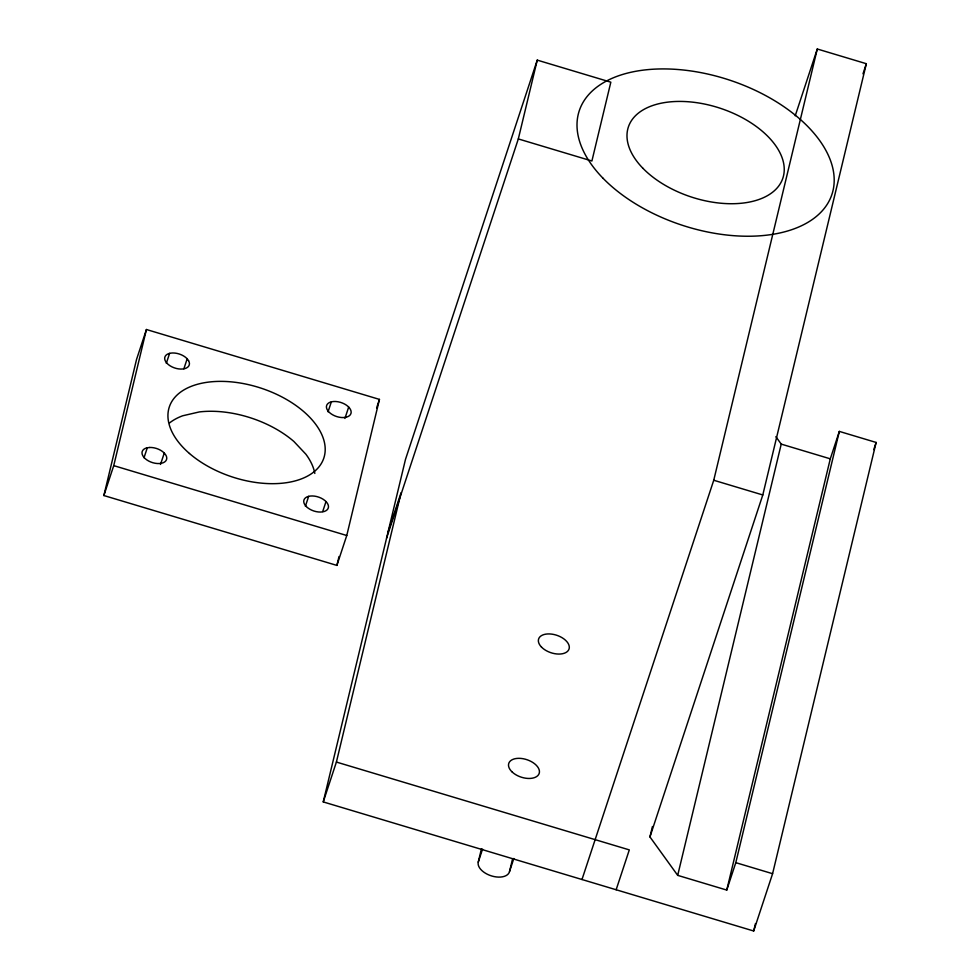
<?xml version="1.0" encoding="UTF-8"?>
<svg xmlns="http://www.w3.org/2000/svg" width="980" height="980" viewBox="0 0 980 980"><rect width="100%" height="100%" fill="white"/><g stroke="black" fill="none" stroke-linecap="round" stroke-linejoin="round"><path stroke-width="1.47" d="M103.868 495.537L136.551 359.415L146.424 329.513L379.444 399.399L346.761 535.509L336.887 565.411L103.868 495.537L113.741 465.635L146.424 329.513M336.887 565.411L339.019 556.542M652.447 826.508L649.948 836.92L677.695 875.361L726.756 890.073L830.293 458.824L839.333 431.408L876.132 442.446L772.595 873.695L753.681 931L323.253 801.922L405.487 459.387L537.248 60.123L610.834 82.185L591.908 160.989L518.322 138.927L537.248 60.123M323.253 801.922L336.397 762.06L401.077 492.683L387.921 532.544M513.826 858.48L509.527 871.526A16.341 9.371 18.3 0 1 491.691 875.973A16.341 9.371 18.3 0 1 478.252 862.143L481.437 848.839M509.527 871.526L512.381 859.619M581.985 879.513L713.746 480.249L817.283 49L866.332 63.712L762.795 494.961L649.948 836.92M677.695 875.361L781.232 444.112L775.866 436.663M726.756 890.073L735.796 862.657L839.333 431.408M753.681 931L755.47 923.564M166.318 363.323L169.601 353.363M144.011 457.758L147.294 447.787M183.873 368.799L187.168 358.839M160.512 464.434L164.273 453.042M328.055 411.821L331.338 401.861M305.368 506.305L308.663 496.346M344.923 418.448L348.684 407.055M322.714 511.511L326.009 501.54M376.614 407.937L379.444 399.399M386.561 538.192L518.322 138.927M478.252 862.143L482.552 849.096M795.233 115.787L817.283 49M862.988 73.855L866.332 63.712M616.151 889.754L629.307 849.893L336.397 762.06M873.768 449.612L876.132 442.446M781.232 444.112L830.293 458.824M713.746 480.249L762.795 494.961M113.741 465.635L346.761 535.509M735.796 862.657L772.595 873.695M169.748 422.784A81.365 46.673 18.3 0 1 182.696 415.777L199.332 411.931A81.365 46.673 18.3 0 1 293.865 441.453L305.907 454.242A81.365 46.673 18.3 0 1 314.825 473.45M346.259 417.186L343.441 417.566A12.814 7.35 18.3 0 1 326.426 406.492A12.814 7.35 18.3 0 1 344.605 404.054A12.814 7.35 18.3 0 1 346.259 417.186M149.732 447.468L146.927 447.836A12.814 7.35 18.3 0 0 148.568 460.98A12.814 7.35 18.3 0 0 166.747 458.542A12.814 7.35 18.3 0 0 149.732 447.468M306.226 506.476L304.633 504.406A12.814 7.35 18.3 0 1 316.76 496.554A12.814 7.35 18.3 0 1 327.051 509.906A12.814 7.35 18.3 0 1 306.226 506.476M188.54 360.628L186.947 358.558A12.814 7.35 18.3 0 0 166.122 355.115A12.814 7.35 18.3 0 0 176.412 368.48A12.814 7.35 18.3 0 0 188.54 360.628M189.446 453.483A81.365 46.673 18.3 0 0 321.942 462.425A81.365 46.673 18.3 0 0 228.377 381.637A81.365 46.673 18.3 0 0 189.446 453.483M602.957 178.176A133.06 76.33 18.3 0 0 824.033 208.716A133.06 76.33 18.3 0 0 689.932 70.817A133.06 76.33 18.3 0 0 602.957 178.176M642.856 168.229A81.365 46.673 18.3 0 0 778.034 186.898A81.365 46.673 18.3 0 0 696.033 102.582A81.365 46.673 18.3 0 0 642.856 168.229M541.475 647.07A16.011 9.188 18.3 0 0 568.094 650.745A16.011 9.188 18.3 0 0 551.948 634.146A16.011 9.188 18.3 0 0 541.475 647.07M512.332 772.167A16.011 9.188 18.3 0 0 538.633 774.58A16.011 9.188 18.3 0 0 520.956 758.422A16.011 9.188 18.3 0 0 512.332 772.167"/></g></svg>
